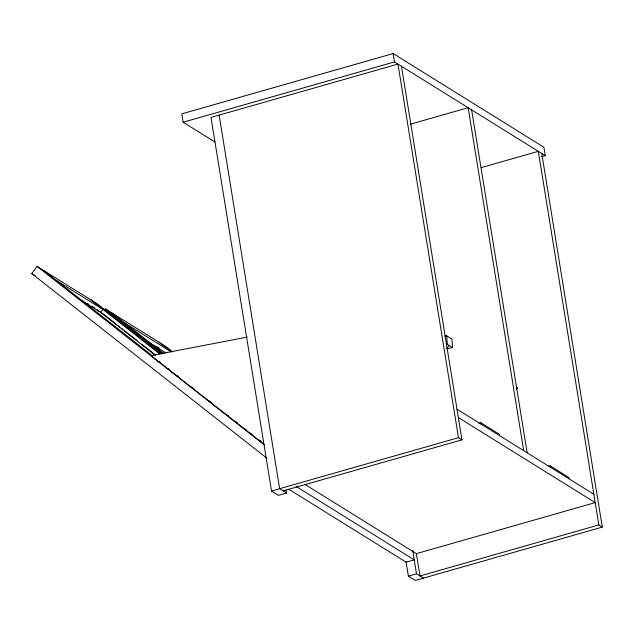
<?xml version="1.0" encoding="UTF-8"?>
<svg xmlns="http://www.w3.org/2000/svg" width="634" height="634" viewBox="0 0 634 634"><rect width="100%" height="100%" fill="white"/><g stroke="black" fill="none" stroke-linecap="round" stroke-linejoin="round"><path stroke-width="0.95" d="M266.859 458.16L31.7 273.571L37.057 266.415L97.367 303.908L161.218 354.034M104.412 310.391L105.482 308.956L165.799 346.449L172.028 351.339M446.701 348.605L449.07 345.443M516.314 389.561L517.495 387.984L516.108 387.12M541.46 156.741L545.272 155.655L543.917 147.286L393.135 53.557L181.792 113.866L183.147 122.235L214.974 142.024M183.147 122.235L394.491 61.918L545.272 155.655M410.119 124.264L468.146 107.701L523.684 450.639M481.238 167.614L538.314 151.328L598.821 524.928L602.3 527.092L541.793 153.491M478.979 423.274L480.834 422.743L499.394 434.282L499.616 435.677M458.485 437.682L397.97 64.082L211.011 117.441L271.518 491.033L458.485 437.682L461.964 439.845L401.457 66.245M283.129 490.882L461.964 439.845M286.132 490.114L286.608 493.046L278.477 495.36L271.518 491.033M548.275 466.355L550.138 465.824L568.69 477.362L568.92 478.757M406.006 561.486L408.375 576.124L416.506 573.802L423.464 578.129M598.821 524.928L419.985 575.965L416.356 553.53M602.3 527.092L415.333 580.443L408.375 576.124M247.197 337.098L150.947 355.626L263.332 443.848M444.751 336.202L446.685 335.83L451.907 339.071L452.549 347.606L446.748 348.724M446.288 343.715L452.549 347.606M456.995 409.176L593.852 494.258M458.35 417.537L595.207 502.619L416.372 553.656L304.7 484.233M56.545 280.577L102.93 309.416L100.703 312.396L79.163 299.002M124.969 323.118L171.362 351.957L158.833 342.122M87.135 303.282L88.808 304.32M92.152 306.396L94.87 308.092M156.4 346.338L159.158 348.058M148.419 342.059L165.815 352.876M31.7 273.571L35.567 275.972M296.086 486.397L414.248 559.862L406.117 562.184L288.795 489.234M286.608 493.046L279.649 488.719L219.142 115.119M112.448 313.283L163.834 353.621M105.482 308.956L162.328 353.574M90.408 299.581L159.713 353.986M101.178 312.388L116.727 324.6M118.281 325.821L119.834 327.041M121.395 328.261L122.948 329.482M124.502 330.702L136.944 340.466M141.604 344.127L154.823 354.501M97.224 309.661L155.615 355.5M44.015 270.742L152.247 355.706M259.702 440.051L261.263 441.272M159.079 361.443L160.632 362.656M168.382 368.742L169.928 369.955M176.902 375.431L178.455 376.651M191.626 386.994L193.18 388.206M209.458 400.989L211.003 402.202M227.281 414.977L228.834 416.197M235.808 421.673L237.362 422.886M245.112 428.972L246.658 430.185M250.533 433.228L252.086 434.449M37.057 266.415L264.426 444.894M550.138 465.824L550.36 467.218M471.625 109.864L527.163 452.795M480.834 422.743L481.063 424.138M393.135 53.557L394.491 61.918M412.718 550.391L416.506 573.802M446.685 335.83L447.327 344.357"/></g></svg>
